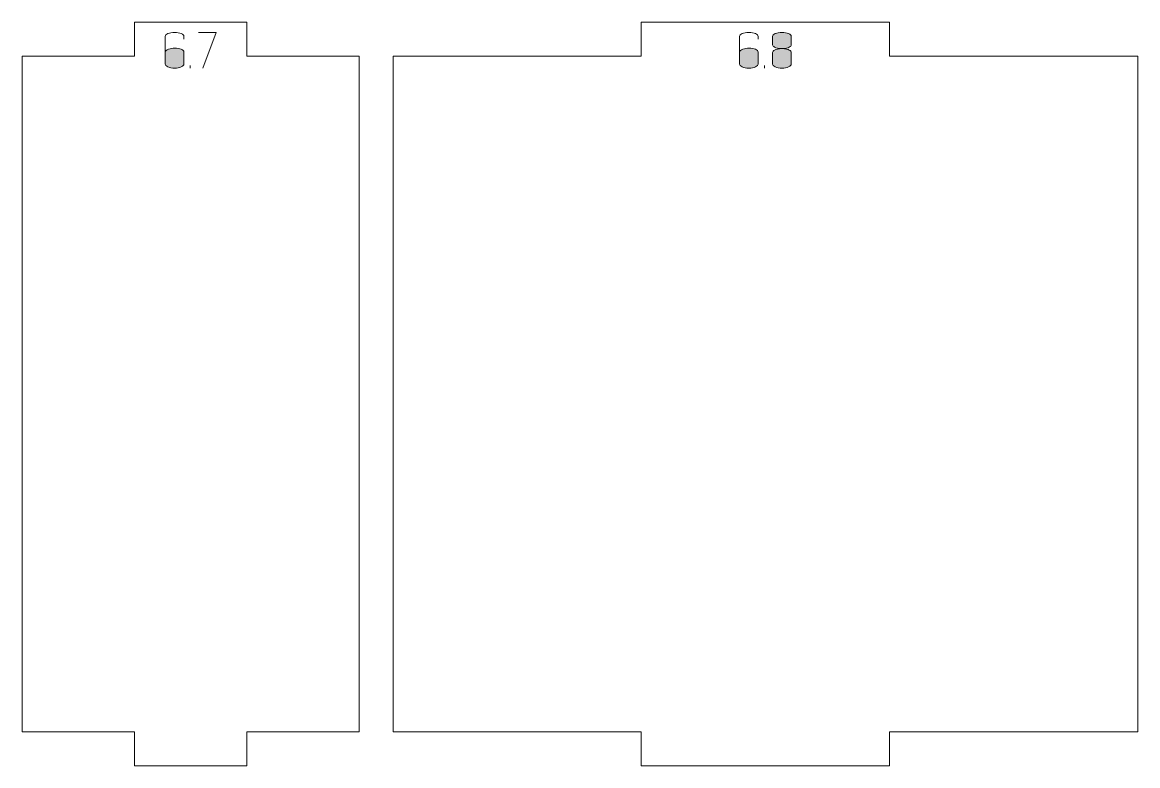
# Model space of a CAD drawing. Header units: centimetres. Extents: x -158 to 228, y -202 to 254.
# Drawn here: x 100.97 to 110.88, y 13.83 to 20.43 of the extents above; entities that cross this region are included whole.
import ezdxf

# ---------------------------------------------------------------- set-up
doc = ezdxf.new("R2010")
doc.units = ezdxf.units.CM
doc.header["$MEASUREMENT"] = 0
doc.layers.add('Capa 1', color=7, linetype='Continuous')

msp = doc.modelspace()

# ---------------------------------------------------------------- hatches: boundary and pattern name
at = {"layer": 'Capa 1', "true_color": 0x3e4095}
h = msp.add_hatch(color=175, dxfattribs=at)
edge = h.paths.add_edge_path()
edge.add_spline(control_points=[(102.32476, 20.02382), (102.30122, 20.02382), (102.28157, 20.02726), (102.26583, 20.03414), (102.25008, 20.04102), (102.24221, 20.04935), (102.24221, 20.05913), (102.24221, 20.05913), (102.24221, 20.16599), (102.24221, 20.16599), (102.24221, 20.16599), (102.24221, 20.30495), (102.24221, 20.30495), (102.24221, 20.31473), (102.25008, 20.32306), (102.26583, 20.32994), (102.28157, 20.33682), (102.30122, 20.34026), (102.32476, 20.34026), (102.3483, 20.34026), (102.36795, 20.33682), (102.38369, 20.32994), (102.39944, 20.32306), (102.40731, 20.31473), (102.40731, 20.30495), (102.40731, 20.30495), (102.40731, 20.27927), (102.40731, 20.27927), (102.40731, 20.27927), (102.40731, 20.30495), (102.40731, 20.30495), (102.40731, 20.31473), (102.39944, 20.32306), (102.38369, 20.32994), (102.36795, 20.33682), (102.3483, 20.34026), (102.32476, 20.34026), (102.30122, 20.34026), (102.28157, 20.33682), (102.26583, 20.32994), (102.25008, 20.32306), (102.24221, 20.31473), (102.24221, 20.30495), (102.24221, 20.30495), (102.24221, 20.16599), (102.24221, 20.16599), (102.24221, 20.17516), (102.25176, 20.18334), (102.27087, 20.19052), (102.28998, 20.19771), (102.30794, 20.2013), (102.32476, 20.2013), (102.3483, 20.2013), (102.36795, 20.19786), (102.38369, 20.19098), (102.39944, 20.1841), (102.40731, 20.17577), (102.40731, 20.16599), (102.40731, 20.16599), (102.40731, 20.05913), (102.40731, 20.05913), (102.40731, 20.04935), (102.39944, 20.04102), (102.38369, 20.03414), (102.36795, 20.02726), (102.3483, 20.02382), (102.32476, 20.02382)], knot_values=[0, 0, 0, 0, 0.0454545, 0.0454545, 0.0454545, 0.0909091, 0.0909091, 0.0909091, 0.1363636, 0.1363636, 0.1363636, 0.1818182, 0.1818182, 0.1818182, 0.2272727, 0.2272727, 0.2272727, 0.2727273, 0.2727273, 0.2727273, 0.3181818, 0.3181818, 0.3181818, 0.3636364, 0.3636364, 0.3636364, 0.4090909, 0.4090909, 0.4090909, 0.4545455, 0.4545455, 0.4545455, 0.5, 0.5, 0.5, 0.5454545, 0.5454545, 0.5454545, 0.5909091, 0.5909091, 0.5909091, 0.6363636, 0.6363636, 0.6363636, 0.6818182, 0.6818182, 0.6818182, 0.7272727, 0.7272727, 0.7272727, 0.7727273, 0.7727273, 0.7727273, 0.8181818, 0.8181818, 0.8181818, 0.8636364, 0.8636364, 0.8636364, 0.9090909, 0.9090909, 0.9090909, 0.9545455, 0.9545455, 0.9545455, 1, 1, 1, 1], degree=3, periodic=1)
h = msp.add_hatch(color=175, dxfattribs=at)
edge = h.paths.add_edge_path()
edge.add_spline(control_points=[(102.57424, 20.02382), (102.57424, 20.02382), (102.69532, 20.34026), (102.69532, 20.34026), (102.69532, 20.34026), (102.53572, 20.34026), (102.53572, 20.34026), (102.53572, 20.34026), (102.69532, 20.34026), (102.69532, 20.34026), (102.69532, 20.34026), (102.57424, 20.02382), (102.57424, 20.02382)], knot_values=[0, 0, 0, 0, 0.25, 0.25, 0.25, 0.5, 0.5, 0.5, 0.75, 0.75, 0.75, 1, 1, 1, 1], degree=3, periodic=1)
h = msp.add_hatch(color=175, dxfattribs=at)
edge = h.paths.add_edge_path()
edge.add_spline(control_points=[(107.42352, 20.02382), (107.39998, 20.02382), (107.38033, 20.02726), (107.36459, 20.03414), (107.34884, 20.04102), (107.34097, 20.04935), (107.34097, 20.05913), (107.34097, 20.05913), (107.34097, 20.16599), (107.34097, 20.16599), (107.34097, 20.16599), (107.34097, 20.30495), (107.34097, 20.30495), (107.34097, 20.31473), (107.34884, 20.32306), (107.36459, 20.32994), (107.38033, 20.33682), (107.39998, 20.34026), (107.42352, 20.34026), (107.44706, 20.34026), (107.46671, 20.33682), (107.48245, 20.32994), (107.4982, 20.32306), (107.50607, 20.31473), (107.50607, 20.30495), (107.50607, 20.30495), (107.50607, 20.27927), (107.50607, 20.27927), (107.50607, 20.27927), (107.50607, 20.30495), (107.50607, 20.30495), (107.50607, 20.31473), (107.4982, 20.32306), (107.48245, 20.32994), (107.46671, 20.33682), (107.44706, 20.34026), (107.42352, 20.34026), (107.39998, 20.34026), (107.38033, 20.33682), (107.36459, 20.32994), (107.34884, 20.32306), (107.34097, 20.31473), (107.34097, 20.30495), (107.34097, 20.30495), (107.34097, 20.16599), (107.34097, 20.16599), (107.34097, 20.17516), (107.35052, 20.18334), (107.36963, 20.19052), (107.38874, 20.19771), (107.4067, 20.2013), (107.42352, 20.2013), (107.44706, 20.2013), (107.46671, 20.19786), (107.48245, 20.19098), (107.4982, 20.1841), (107.50607, 20.17577), (107.50607, 20.16599), (107.50607, 20.16599), (107.50607, 20.05913), (107.50607, 20.05913), (107.50607, 20.04935), (107.4982, 20.04102), (107.48245, 20.03414), (107.46671, 20.02726), (107.44706, 20.02382), (107.42352, 20.02382)], knot_values=[0, 0, 0, 0, 0.0454545, 0.0454545, 0.0454545, 0.0909091, 0.0909091, 0.0909091, 0.1363636, 0.1363636, 0.1363636, 0.1818182, 0.1818182, 0.1818182, 0.2272727, 0.2272727, 0.2272727, 0.2727273, 0.2727273, 0.2727273, 0.3181818, 0.3181818, 0.3181818, 0.3636364, 0.3636364, 0.3636364, 0.4090909, 0.4090909, 0.4090909, 0.4545455, 0.4545455, 0.4545455, 0.5, 0.5, 0.5, 0.5454545, 0.5454545, 0.5454545, 0.5909091, 0.5909091, 0.5909091, 0.6363636, 0.6363636, 0.6363636, 0.6818182, 0.6818182, 0.6818182, 0.7272727, 0.7272727, 0.7272727, 0.7727273, 0.7727273, 0.7727273, 0.8181818, 0.8181818, 0.8181818, 0.8636364, 0.8636364, 0.8636364, 0.9090909, 0.9090909, 0.9090909, 0.9545455, 0.9545455, 0.9545455, 1, 1, 1, 1], degree=3, periodic=1)
h = msp.add_hatch(color=175, dxfattribs=at)
edge = h.paths.add_edge_path()
edge.add_spline(control_points=[(107.63448, 20.23065), (107.63448, 20.2227), (107.64014, 20.21552), (107.65145, 20.2091), (107.66276, 20.20268), (107.68462, 20.1984), (107.71703, 20.19626), (107.74944, 20.1984), (107.7713, 20.20268), (107.78261, 20.2091), (107.79392, 20.21552), (107.79958, 20.2227), (107.79958, 20.23065), (107.79958, 20.23065), (107.79958, 20.30495), (107.79958, 20.30495), (107.79958, 20.31473), (107.79171, 20.32306), (107.77596, 20.32994), (107.76022, 20.33682), (107.74057, 20.34026), (107.71703, 20.34026), (107.69349, 20.34026), (107.67384, 20.33682), (107.6581, 20.32994), (107.64235, 20.32306), (107.63448, 20.31473), (107.63448, 20.30495), (107.63448, 20.30495), (107.63448, 20.23065), (107.63448, 20.23065)], knot_values=[0, 0, 0, 0, 0.1, 0.1, 0.1, 0.2, 0.2, 0.2, 0.3, 0.3, 0.3, 0.4, 0.4, 0.4, 0.5, 0.5, 0.5, 0.6, 0.6, 0.6, 0.7, 0.7, 0.7, 0.8, 0.8, 0.8, 0.9, 0.9, 0.9, 1, 1, 1, 1], degree=3, periodic=1)
h = msp.add_hatch(color=175, dxfattribs=at)
edge = h.paths.add_edge_path()
edge.add_spline(control_points=[(107.71703, 20.02382), (107.69349, 20.02382), (107.67384, 20.02726), (107.6581, 20.03414), (107.64235, 20.04102), (107.63448, 20.04935), (107.63448, 20.05913), (107.63448, 20.05913), (107.63448, 20.16232), (107.63448, 20.16232), (107.63448, 20.17058), (107.64014, 20.17776), (107.65145, 20.18387), (107.66276, 20.18999), (107.68462, 20.19412), (107.71703, 20.19626), (107.68462, 20.1984), (107.66276, 20.20268), (107.65145, 20.2091), (107.64014, 20.21552), (107.63448, 20.2227), (107.63448, 20.23065), (107.63448, 20.23065), (107.63448, 20.30495), (107.63448, 20.30495), (107.63448, 20.31473), (107.64235, 20.32306), (107.6581, 20.32994), (107.67384, 20.33682), (107.69349, 20.34026), (107.71703, 20.34026), (107.74057, 20.34026), (107.76022, 20.33682), (107.77596, 20.32994), (107.79171, 20.32306), (107.79958, 20.31473), (107.79958, 20.30495), (107.79958, 20.30495), (107.79958, 20.23065), (107.79958, 20.23065), (107.79958, 20.2227), (107.79392, 20.21552), (107.78261, 20.2091), (107.7713, 20.20268), (107.74944, 20.1984), (107.71703, 20.19626), (107.74944, 20.19412), (107.7713, 20.18999), (107.78261, 20.18387), (107.79392, 20.17776), (107.79958, 20.17058), (107.79958, 20.16232), (107.79958, 20.16232), (107.79958, 20.05913), (107.79958, 20.05913), (107.79958, 20.04935), (107.79171, 20.04102), (107.77596, 20.03414), (107.76022, 20.02726), (107.74057, 20.02382), (107.71703, 20.02382)], knot_values=[0, 0, 0, 0, 0.05, 0.05, 0.05, 0.1, 0.1, 0.1, 0.15, 0.15, 0.15, 0.2, 0.2, 0.2, 0.25, 0.25, 0.25, 0.3, 0.3, 0.3, 0.35, 0.35, 0.35, 0.4, 0.4, 0.4, 0.45, 0.45, 0.45, 0.5, 0.5, 0.5, 0.55, 0.55, 0.55, 0.6, 0.6, 0.6, 0.65, 0.65, 0.65, 0.7, 0.7, 0.7, 0.75, 0.75, 0.75, 0.8, 0.8, 0.8, 0.85, 0.85, 0.85, 0.9, 0.9, 0.9, 0.95, 0.95, 0.95, 1, 1, 1, 1], degree=3, periodic=1)
h = msp.add_hatch(color=175, dxfattribs=at)
edge = h.paths.add_edge_path()
edge.add_spline(control_points=[(102.24221, 20.05913), (102.24221, 20.04935), (102.25008, 20.04102), (102.26583, 20.03414), (102.28157, 20.02726), (102.30122, 20.02382), (102.32476, 20.02382), (102.3483, 20.02382), (102.36795, 20.02726), (102.38369, 20.03414), (102.39944, 20.04102), (102.40731, 20.04935), (102.40731, 20.05913), (102.40731, 20.05913), (102.40731, 20.16599), (102.40731, 20.16599), (102.40731, 20.17577), (102.39944, 20.1841), (102.38369, 20.19098), (102.36795, 20.19786), (102.3483, 20.2013), (102.32476, 20.2013), (102.30794, 20.2013), (102.28998, 20.19771), (102.27087, 20.19052), (102.25176, 20.18334), (102.24221, 20.17516), (102.24221, 20.16599), (102.24221, 20.16599), (102.24221, 20.05913), (102.24221, 20.05913)], knot_values=[0, 0, 0, 0, 0.1, 0.1, 0.1, 0.2, 0.2, 0.2, 0.3, 0.3, 0.3, 0.4, 0.4, 0.4, 0.5, 0.5, 0.5, 0.6, 0.6, 0.6, 0.7, 0.7, 0.7, 0.8, 0.8, 0.8, 0.9, 0.9, 0.9, 1, 1, 1, 1], degree=3, periodic=1)
h = msp.add_hatch(color=175, dxfattribs=at)
edge = h.paths.add_edge_path()
edge.add_spline(control_points=[(107.34097, 20.05913), (107.34097, 20.04935), (107.34884, 20.04102), (107.36459, 20.03414), (107.38033, 20.02726), (107.39998, 20.02382), (107.42352, 20.02382), (107.44706, 20.02382), (107.46671, 20.02726), (107.48245, 20.03414), (107.4982, 20.04102), (107.50607, 20.04935), (107.50607, 20.05913), (107.50607, 20.05913), (107.50607, 20.16599), (107.50607, 20.16599), (107.50607, 20.17577), (107.4982, 20.1841), (107.48245, 20.19098), (107.46671, 20.19786), (107.44706, 20.2013), (107.42352, 20.2013), (107.4067, 20.2013), (107.38874, 20.19771), (107.36963, 20.19052), (107.35052, 20.18334), (107.34097, 20.17516), (107.34097, 20.16599), (107.34097, 20.16599), (107.34097, 20.05913), (107.34097, 20.05913)], knot_values=[0, 0, 0, 0, 0.1, 0.1, 0.1, 0.2, 0.2, 0.2, 0.3, 0.3, 0.3, 0.4, 0.4, 0.4, 0.5, 0.5, 0.5, 0.6, 0.6, 0.6, 0.7, 0.7, 0.7, 0.8, 0.8, 0.8, 0.9, 0.9, 0.9, 1, 1, 1, 1], degree=3, periodic=1)
h = msp.add_hatch(color=175, dxfattribs=at)
edge = h.paths.add_edge_path()
edge.add_spline(control_points=[(107.63448, 20.05913), (107.63448, 20.04935), (107.64235, 20.04102), (107.6581, 20.03414), (107.67384, 20.02726), (107.69349, 20.02382), (107.71703, 20.02382), (107.74057, 20.02382), (107.76022, 20.02726), (107.77596, 20.03414), (107.79171, 20.04102), (107.79958, 20.04935), (107.79958, 20.05913), (107.79958, 20.05913), (107.79958, 20.16232), (107.79958, 20.16232), (107.79958, 20.17058), (107.79392, 20.17776), (107.78261, 20.18387), (107.7713, 20.18999), (107.74944, 20.19412), (107.71703, 20.19626), (107.68462, 20.19412), (107.66276, 20.18999), (107.65145, 20.18387), (107.64014, 20.17776), (107.63448, 20.17058), (107.63448, 20.16232), (107.63448, 20.16232), (107.63448, 20.05913), (107.63448, 20.05913)], knot_values=[0, 0, 0, 0, 0.1, 0.1, 0.1, 0.2, 0.2, 0.2, 0.3, 0.3, 0.3, 0.4, 0.4, 0.4, 0.5, 0.5, 0.5, 0.6, 0.6, 0.6, 0.7, 0.7, 0.7, 0.8, 0.8, 0.8, 0.9, 0.9, 0.9, 1, 1, 1, 1], degree=3, periodic=1)
h = msp.add_hatch(color=175, dxfattribs=at)
edge = h.paths.add_edge_path()
edge.add_spline(control_points=[(102.46234, 20.02382), (102.46234, 20.02382), (102.46234, 20.04629), (102.46234, 20.04629), (102.46234, 20.04629), (102.46234, 20.02382), (102.46234, 20.02382)], knot_values=[0, 0, 0, 0, 0.5, 0.5, 0.5, 1, 1, 1, 1], degree=3, periodic=1)
h = msp.add_hatch(color=175, dxfattribs=at)
edge = h.paths.add_edge_path()
edge.add_spline(control_points=[(107.5611, 20.02382), (107.5611, 20.02382), (107.5611, 20.04629), (107.5611, 20.04629), (107.5611, 20.04629), (107.5611, 20.02382), (107.5611, 20.02382)], knot_values=[0, 0, 0, 0, 0.5, 0.5, 0.5, 1, 1, 1, 1], degree=3, periodic=1)

# ---------------------------------------------------------------- linework, layer by layer
at = {"layer": 'Capa 1', "color": 240, "lineweight": 20}
for points in [[(100.97277, 20.13022), (100.97277, 20.13022), (100.97277, 14.13022), (100.97277, 14.13022), (100.97277, 14.13022), (101.9701, 14.13022), (101.9701, 14.13022), (101.9701, 14.13022), (101.9701, 13.83022), (101.9701, 13.83022), (101.9701, 13.83022), (102.96743, 13.83022), (102.96743, 13.83022), (102.96743, 13.83022), (102.96743, 14.13022), (102.96743, 14.13022), (102.96743, 14.13022), (103.96476, 14.13022), (103.96476, 14.13022), (103.96476, 14.13022), (103.96476, 20.13022), (103.96476, 20.13022), (103.96476, 20.13022), (102.96743, 20.13022), (102.96743, 20.13022), (102.96743, 20.13022), (102.96743, 20.43022), (102.96743, 20.43022), (102.96743, 20.43022), (101.9701, 20.43022), (101.9701, 20.43022), (101.9701, 20.43022), (101.9701, 20.13022), (101.9701, 20.13022), (101.9701, 20.13022), (100.97277, 20.13022), (100.97277, 20.13022)], [(104.26476, 20.13022), (104.26476, 20.13022), (104.26476, 14.13022), (104.26476, 14.13022), (104.26476, 14.13022), (106.46844, 14.13022), (106.46844, 14.13022), (106.46844, 14.13022), (106.46844, 13.83022), (106.46844, 13.83022), (106.46844, 13.83022), (108.67211, 13.83022), (108.67211, 13.83022), (108.67211, 13.83022), (108.67211, 14.13022), (108.67211, 14.13022), (108.67211, 14.13022), (110.87578, 14.13022), (110.87578, 14.13022), (110.87578, 14.13022), (110.87578, 20.13022), (110.87578, 20.13022), (110.87578, 20.13022), (108.67211, 20.13022), (108.67211, 20.13022), (108.67211, 20.13022), (108.67211, 20.43022), (108.67211, 20.43022), (108.67211, 20.43022), (106.46844, 20.43022), (106.46844, 20.43022), (106.46844, 20.43022), (106.46844, 20.13022), (106.46844, 20.13022), (106.46844, 20.13022), (104.26476, 20.13022), (104.26476, 20.13022)]]:
    msp.add_open_spline(points, degree=3, knots=[0, 0, 0, 0, 0.0833333, 0.0833333, 0.0833333, 0.1666667, 0.1666667, 0.1666667, 0.25, 0.25, 0.25, 0.3333333, 0.3333333, 0.3333333, 0.4166667, 0.4166667, 0.4166667, 0.5, 0.5, 0.5, 0.5833333, 0.5833333, 0.5833333, 0.6666667, 0.6666667, 0.6666667, 0.75, 0.75, 0.75, 0.8333333, 0.8333333, 0.8333333, 0.9166667, 0.9166667, 0.9166667, 1, 1, 1, 1], dxfattribs=at)
at = {"layer": 'Capa 1', "color": 114, "lineweight": 9}
for points, knots in [([(102.32476, 20.02382), (102.30122, 20.02382), (102.28157, 20.02726), (102.26583, 20.03414), (102.25008, 20.04102), (102.24221, 20.04935), (102.24221, 20.05913), (102.24221, 20.05913), (102.24221, 20.16599), (102.24221, 20.16599), (102.24221, 20.16599), (102.24221, 20.30495), (102.24221, 20.30495), (102.24221, 20.31473), (102.25008, 20.32306), (102.26583, 20.32994), (102.28157, 20.33682), (102.30122, 20.34026), (102.32476, 20.34026), (102.3483, 20.34026), (102.36795, 20.33682), (102.38369, 20.32994), (102.39944, 20.32306), (102.40731, 20.31473), (102.40731, 20.30495), (102.40731, 20.30495), (102.40731, 20.27927), (102.40731, 20.27927), (102.40731, 20.27927), (102.40731, 20.30495), (102.40731, 20.30495), (102.40731, 20.31473), (102.39944, 20.32306), (102.38369, 20.32994), (102.36795, 20.33682), (102.3483, 20.34026), (102.32476, 20.34026), (102.30122, 20.34026), (102.28157, 20.33682), (102.26583, 20.32994), (102.25008, 20.32306), (102.24221, 20.31473), (102.24221, 20.30495), (102.24221, 20.30495), (102.24221, 20.16599), (102.24221, 20.16599), (102.24221, 20.17516), (102.25176, 20.18334), (102.27087, 20.19052), (102.28998, 20.19771), (102.30794, 20.2013), (102.32476, 20.2013), (102.3483, 20.2013), (102.36795, 20.19786), (102.38369, 20.19098), (102.39944, 20.1841), (102.40731, 20.17577), (102.40731, 20.16599), (102.40731, 20.16599), (102.40731, 20.05913), (102.40731, 20.05913), (102.40731, 20.04935), (102.39944, 20.04102), (102.38369, 20.03414), (102.36795, 20.02726), (102.3483, 20.02382), (102.32476, 20.02382)], [0, 0, 0, 0, 0.0454545, 0.0454545, 0.0454545, 0.0909091, 0.0909091, 0.0909091, 0.1363636, 0.1363636, 0.1363636, 0.1818182, 0.1818182, 0.1818182, 0.2272727, 0.2272727, 0.2272727, 0.2727273, 0.2727273, 0.2727273, 0.3181818, 0.3181818, 0.3181818, 0.3636364, 0.3636364, 0.3636364, 0.4090909, 0.4090909, 0.4090909, 0.4545455, 0.4545455, 0.4545455, 0.5, 0.5, 0.5, 0.5454545, 0.5454545, 0.5454545, 0.5909091, 0.5909091, 0.5909091, 0.6363636, 0.6363636, 0.6363636, 0.6818182, 0.6818182, 0.6818182, 0.7272727, 0.7272727, 0.7272727, 0.7727273, 0.7727273, 0.7727273, 0.8181818, 0.8181818, 0.8181818, 0.8636364, 0.8636364, 0.8636364, 0.9090909, 0.9090909, 0.9090909, 0.9545455, 0.9545455, 0.9545455, 1, 1, 1, 1]), ([(102.57424, 20.02382), (102.57424, 20.02382), (102.69532, 20.34026), (102.69532, 20.34026), (102.69532, 20.34026), (102.53572, 20.34026), (102.53572, 20.34026), (102.53572, 20.34026), (102.69532, 20.34026), (102.69532, 20.34026), (102.69532, 20.34026), (102.57424, 20.02382), (102.57424, 20.02382)], [0, 0, 0, 0, 0.25, 0.25, 0.25, 0.5, 0.5, 0.5, 0.75, 0.75, 0.75, 1, 1, 1, 1]), ([(107.42352, 20.02382), (107.39998, 20.02382), (107.38033, 20.02726), (107.36459, 20.03414), (107.34884, 20.04102), (107.34097, 20.04935), (107.34097, 20.05913), (107.34097, 20.05913), (107.34097, 20.16599), (107.34097, 20.16599), (107.34097, 20.16599), (107.34097, 20.30495), (107.34097, 20.30495), (107.34097, 20.31473), (107.34884, 20.32306), (107.36459, 20.32994), (107.38033, 20.33682), (107.39998, 20.34026), (107.42352, 20.34026), (107.44706, 20.34026), (107.46671, 20.33682), (107.48245, 20.32994), (107.4982, 20.32306), (107.50607, 20.31473), (107.50607, 20.30495), (107.50607, 20.30495), (107.50607, 20.27927), (107.50607, 20.27927), (107.50607, 20.27927), (107.50607, 20.30495), (107.50607, 20.30495), (107.50607, 20.31473), (107.4982, 20.32306), (107.48245, 20.32994), (107.46671, 20.33682), (107.44706, 20.34026), (107.42352, 20.34026), (107.39998, 20.34026), (107.38033, 20.33682), (107.36459, 20.32994), (107.34884, 20.32306), (107.34097, 20.31473), (107.34097, 20.30495), (107.34097, 20.30495), (107.34097, 20.16599), (107.34097, 20.16599), (107.34097, 20.17516), (107.35052, 20.18334), (107.36963, 20.19052), (107.38874, 20.19771), (107.4067, 20.2013), (107.42352, 20.2013), (107.44706, 20.2013), (107.46671, 20.19786), (107.48245, 20.19098), (107.4982, 20.1841), (107.50607, 20.17577), (107.50607, 20.16599), (107.50607, 20.16599), (107.50607, 20.05913), (107.50607, 20.05913), (107.50607, 20.04935), (107.4982, 20.04102), (107.48245, 20.03414), (107.46671, 20.02726), (107.44706, 20.02382), (107.42352, 20.02382)], [0, 0, 0, 0, 0.0454545, 0.0454545, 0.0454545, 0.0909091, 0.0909091, 0.0909091, 0.1363636, 0.1363636, 0.1363636, 0.1818182, 0.1818182, 0.1818182, 0.2272727, 0.2272727, 0.2272727, 0.2727273, 0.2727273, 0.2727273, 0.3181818, 0.3181818, 0.3181818, 0.3636364, 0.3636364, 0.3636364, 0.4090909, 0.4090909, 0.4090909, 0.4545455, 0.4545455, 0.4545455, 0.5, 0.5, 0.5, 0.5454545, 0.5454545, 0.5454545, 0.5909091, 0.5909091, 0.5909091, 0.6363636, 0.6363636, 0.6363636, 0.6818182, 0.6818182, 0.6818182, 0.7272727, 0.7272727, 0.7272727, 0.7727273, 0.7727273, 0.7727273, 0.8181818, 0.8181818, 0.8181818, 0.8636364, 0.8636364, 0.8636364, 0.9090909, 0.9090909, 0.9090909, 0.9545455, 0.9545455, 0.9545455, 1, 1, 1, 1]), ([(107.63448, 20.23065), (107.63448, 20.2227), (107.64014, 20.21552), (107.65145, 20.2091), (107.66276, 20.20268), (107.68462, 20.1984), (107.71703, 20.19626), (107.74944, 20.1984), (107.7713, 20.20268), (107.78261, 20.2091), (107.79392, 20.21552), (107.79958, 20.2227), (107.79958, 20.23065), (107.79958, 20.23065), (107.79958, 20.30495), (107.79958, 20.30495), (107.79958, 20.31473), (107.79171, 20.32306), (107.77596, 20.32994), (107.76022, 20.33682), (107.74057, 20.34026), (107.71703, 20.34026), (107.69349, 20.34026), (107.67384, 20.33682), (107.6581, 20.32994), (107.64235, 20.32306), (107.63448, 20.31473), (107.63448, 20.30495), (107.63448, 20.30495), (107.63448, 20.23065), (107.63448, 20.23065)], [0, 0, 0, 0, 0.1, 0.1, 0.1, 0.2, 0.2, 0.2, 0.3, 0.3, 0.3, 0.4, 0.4, 0.4, 0.5, 0.5, 0.5, 0.6, 0.6, 0.6, 0.7, 0.7, 0.7, 0.8, 0.8, 0.8, 0.9, 0.9, 0.9, 1, 1, 1, 1]), ([(107.71703, 20.02382), (107.69349, 20.02382), (107.67384, 20.02726), (107.6581, 20.03414), (107.64235, 20.04102), (107.63448, 20.04935), (107.63448, 20.05913), (107.63448, 20.05913), (107.63448, 20.16232), (107.63448, 20.16232), (107.63448, 20.17058), (107.64014, 20.17776), (107.65145, 20.18387), (107.66276, 20.18999), (107.68462, 20.19412), (107.71703, 20.19626), (107.68462, 20.1984), (107.66276, 20.20268), (107.65145, 20.2091), (107.64014, 20.21552), (107.63448, 20.2227), (107.63448, 20.23065), (107.63448, 20.23065), (107.63448, 20.30495), (107.63448, 20.30495), (107.63448, 20.31473), (107.64235, 20.32306), (107.6581, 20.32994), (107.67384, 20.33682), (107.69349, 20.34026), (107.71703, 20.34026), (107.74057, 20.34026), (107.76022, 20.33682), (107.77596, 20.32994), (107.79171, 20.32306), (107.79958, 20.31473), (107.79958, 20.30495), (107.79958, 20.30495), (107.79958, 20.23065), (107.79958, 20.23065), (107.79958, 20.2227), (107.79392, 20.21552), (107.78261, 20.2091), (107.7713, 20.20268), (107.74944, 20.1984), (107.71703, 20.19626), (107.74944, 20.19412), (107.7713, 20.18999), (107.78261, 20.18387), (107.79392, 20.17776), (107.79958, 20.17058), (107.79958, 20.16232), (107.79958, 20.16232), (107.79958, 20.05913), (107.79958, 20.05913), (107.79958, 20.04935), (107.79171, 20.04102), (107.77596, 20.03414), (107.76022, 20.02726), (107.74057, 20.02382), (107.71703, 20.02382)], [0, 0, 0, 0, 0.05, 0.05, 0.05, 0.1, 0.1, 0.1, 0.15, 0.15, 0.15, 0.2, 0.2, 0.2, 0.25, 0.25, 0.25, 0.3, 0.3, 0.3, 0.35, 0.35, 0.35, 0.4, 0.4, 0.4, 0.45, 0.45, 0.45, 0.5, 0.5, 0.5, 0.55, 0.55, 0.55, 0.6, 0.6, 0.6, 0.65, 0.65, 0.65, 0.7, 0.7, 0.7, 0.75, 0.75, 0.75, 0.8, 0.8, 0.8, 0.85, 0.85, 0.85, 0.9, 0.9, 0.9, 0.95, 0.95, 0.95, 1, 1, 1, 1]), ([(102.24221, 20.05913), (102.24221, 20.04935), (102.25008, 20.04102), (102.26583, 20.03414), (102.28157, 20.02726), (102.30122, 20.02382), (102.32476, 20.02382), (102.3483, 20.02382), (102.36795, 20.02726), (102.38369, 20.03414), (102.39944, 20.04102), (102.40731, 20.04935), (102.40731, 20.05913), (102.40731, 20.05913), (102.40731, 20.16599), (102.40731, 20.16599), (102.40731, 20.17577), (102.39944, 20.1841), (102.38369, 20.19098), (102.36795, 20.19786), (102.3483, 20.2013), (102.32476, 20.2013), (102.30794, 20.2013), (102.28998, 20.19771), (102.27087, 20.19052), (102.25176, 20.18334), (102.24221, 20.17516), (102.24221, 20.16599), (102.24221, 20.16599), (102.24221, 20.05913), (102.24221, 20.05913)], [0, 0, 0, 0, 0.1, 0.1, 0.1, 0.2, 0.2, 0.2, 0.3, 0.3, 0.3, 0.4, 0.4, 0.4, 0.5, 0.5, 0.5, 0.6, 0.6, 0.6, 0.7, 0.7, 0.7, 0.8, 0.8, 0.8, 0.9, 0.9, 0.9, 1, 1, 1, 1]), ([(107.34097, 20.05913), (107.34097, 20.04935), (107.34884, 20.04102), (107.36459, 20.03414), (107.38033, 20.02726), (107.39998, 20.02382), (107.42352, 20.02382), (107.44706, 20.02382), (107.46671, 20.02726), (107.48245, 20.03414), (107.4982, 20.04102), (107.50607, 20.04935), (107.50607, 20.05913), (107.50607, 20.05913), (107.50607, 20.16599), (107.50607, 20.16599), (107.50607, 20.17577), (107.4982, 20.1841), (107.48245, 20.19098), (107.46671, 20.19786), (107.44706, 20.2013), (107.42352, 20.2013), (107.4067, 20.2013), (107.38874, 20.19771), (107.36963, 20.19052), (107.35052, 20.18334), (107.34097, 20.17516), (107.34097, 20.16599), (107.34097, 20.16599), (107.34097, 20.05913), (107.34097, 20.05913)], [0, 0, 0, 0, 0.1, 0.1, 0.1, 0.2, 0.2, 0.2, 0.3, 0.3, 0.3, 0.4, 0.4, 0.4, 0.5, 0.5, 0.5, 0.6, 0.6, 0.6, 0.7, 0.7, 0.7, 0.8, 0.8, 0.8, 0.9, 0.9, 0.9, 1, 1, 1, 1]), ([(107.63448, 20.05913), (107.63448, 20.04935), (107.64235, 20.04102), (107.6581, 20.03414), (107.67384, 20.02726), (107.69349, 20.02382), (107.71703, 20.02382), (107.74057, 20.02382), (107.76022, 20.02726), (107.77596, 20.03414), (107.79171, 20.04102), (107.79958, 20.04935), (107.79958, 20.05913), (107.79958, 20.05913), (107.79958, 20.16232), (107.79958, 20.16232), (107.79958, 20.17058), (107.79392, 20.17776), (107.78261, 20.18387), (107.7713, 20.18999), (107.74944, 20.19412), (107.71703, 20.19626), (107.68462, 20.19412), (107.66276, 20.18999), (107.65145, 20.18387), (107.64014, 20.17776), (107.63448, 20.17058), (107.63448, 20.16232), (107.63448, 20.16232), (107.63448, 20.05913), (107.63448, 20.05913)], [0, 0, 0, 0, 0.1, 0.1, 0.1, 0.2, 0.2, 0.2, 0.3, 0.3, 0.3, 0.4, 0.4, 0.4, 0.5, 0.5, 0.5, 0.6, 0.6, 0.6, 0.7, 0.7, 0.7, 0.8, 0.8, 0.8, 0.9, 0.9, 0.9, 1, 1, 1, 1]), ([(102.46234, 20.02382), (102.46234, 20.02382), (102.46234, 20.04629), (102.46234, 20.04629), (102.46234, 20.04629), (102.46234, 20.02382), (102.46234, 20.02382)], [0, 0, 0, 0, 0.5, 0.5, 0.5, 1, 1, 1, 1]), ([(107.5611, 20.02382), (107.5611, 20.02382), (107.5611, 20.04629), (107.5611, 20.04629), (107.5611, 20.04629), (107.5611, 20.02382), (107.5611, 20.02382)], [0, 0, 0, 0, 0.5, 0.5, 0.5, 1, 1, 1, 1])]:
    msp.add_open_spline(points, degree=3, knots=knots, dxfattribs=at)

doc.saveas('drawing.dxf')
